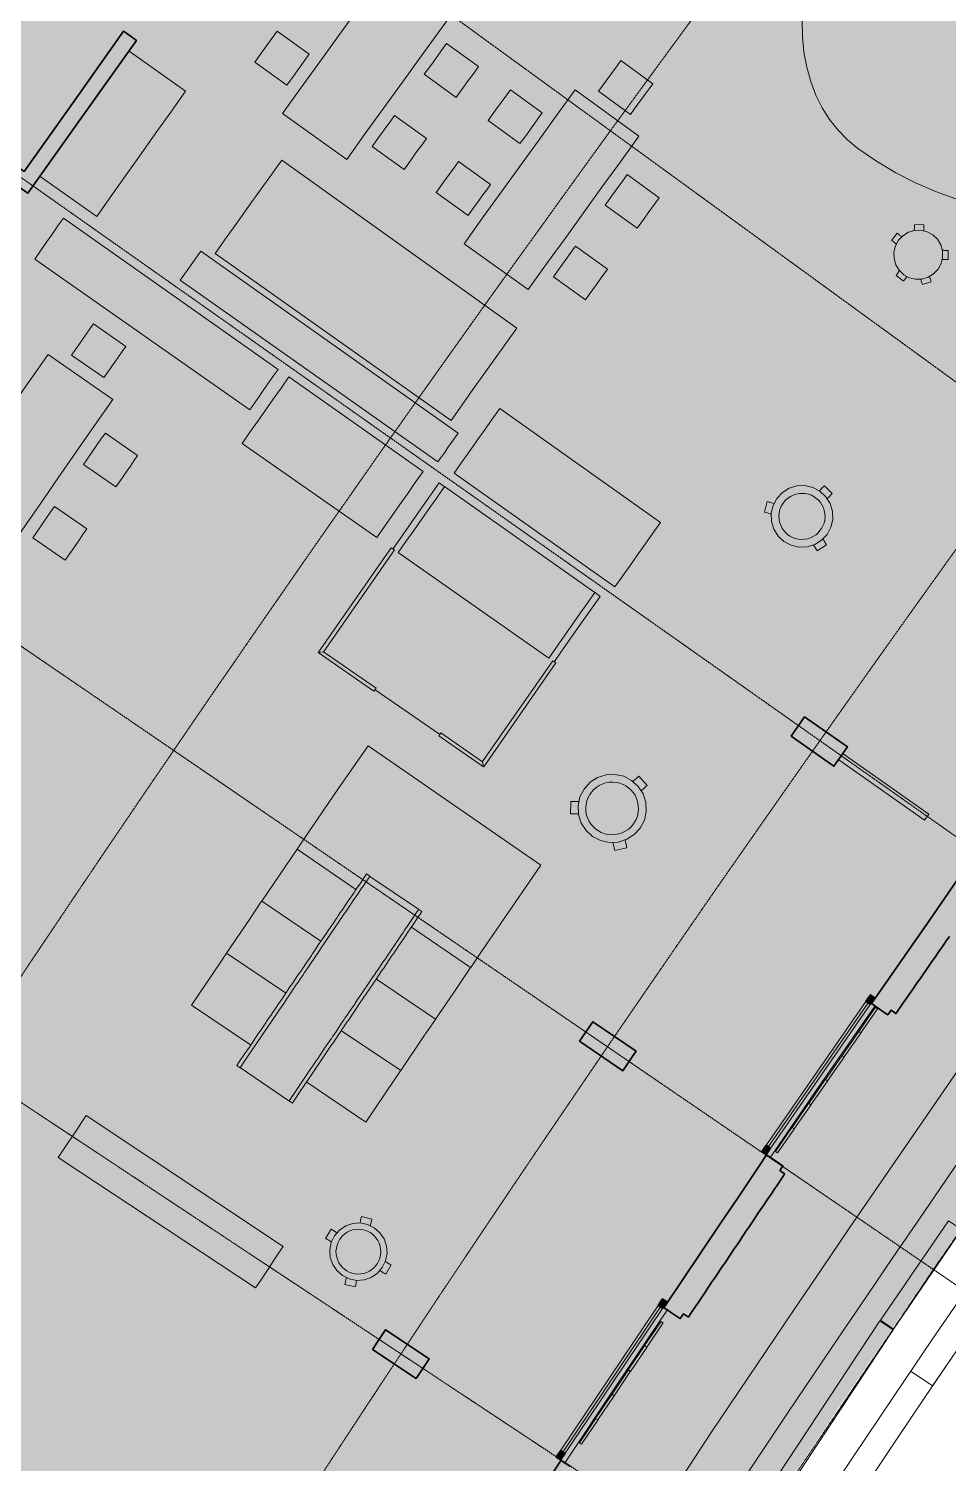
# Model space of a CAD drawing. Header units: millimetres. Extents: x -31757 to 121236, y -27283 to 63658.
# Drawn here: x 39063 to 46065, y 9074 to 19997 of the extents above; entities that cross this region are included whole.
import ezdxf

# ---------------------------------------------------------------- set-up
doc = ezdxf.new("R2010")
doc.units = ezdxf.units.MM
doc.linetypes.add('DASHDOT', pattern=[3.556, 2.54, -0.508, 0, -0.508])
doc.linetypes.add('PHANTOM', pattern=[6.35, 3.175, -0.635, 0.635, -0.635, 0.635, -0.635])
for name, color, linetype, lineweight in [('01_切断（構造・壁）', 7, 'Continuous', 35), ('03_切断（ガラス）', 5, 'Continuous', 13), ('06_部屋の色', 8, 'Continuous', 0), ('10_見えがかり', 7, 'Continuous', 13), ('11_見えがかり（家具）', 8, 'Continuous', 9), ('20_上部（屋根の外形・梁）', 8, 'PHANTOM', 9), ('40_通り芯', 1, 'DASHDOT', 9), ('50_寸法', 3, 'Continuous', 9), ('70_断面の位置', 6, 'DASHDOT', 9)]:
    doc.layers.add(name, color=color, linetype=linetype, lineweight=lineweight)

msp = doc.modelspace()

# ---------------------------------------------------------------- hatches: boundary and pattern name
at = {"layer": '01_切断（構造・壁）'}
for points in [[(44868, 14611), (44919, 14684), (44971, 14758), (45298, 14528), (45268, 14485), (45194, 14381)], [(46398, 13642), (46403, 13639), (46403, 13639), (46403, 13639), (46378, 13603), (46415, 13578), (46409, 13568), (46383, 13531), (46364, 13504), (46349, 13482), (46349, 13482), (46342, 13472), (46335, 13463), (46335, 13463), (46335, 13462), (46316, 13435), (46304, 13418), (46297, 13408), (46274, 13374), (46250, 13339), (46247, 13336), (46231, 13312), (46215, 13290), (46215, 13290), (46207, 13278), (46198, 13265), (46198, 13265), (46183, 13243), (46164, 13216), (46141, 13182), (46117, 13148), (46098, 13120), (46074, 13086), (46050, 13052), (46036, 13032), (46031, 13024), (46016, 13002), (46016, 13002), (46008, 12991), (45999, 12978), (45999, 12978), (45984, 12956), (45965, 12928), (45941, 12895), (45917, 12860), (45915, 12857), (45898, 12833), (45883, 12811), (45883, 12811), (45875, 12799), (45866, 12786), (45866, 12786), (45850, 12764), (45831, 12737), (45816, 12715), (45816, 12715), (45814, 12712), (45808, 12703), (45784, 12668), (45765, 12641), (45741, 12607), (45717, 12572), (45702, 12550), (45698, 12545), (45683, 12523), (45683, 12523), (45675, 12511), (45666, 12498), (45666, 12498), (45666, 12498), (45629, 12524), (45604, 12488), (45598, 12493), (45592, 12497), (45592, 12497), (45592, 12497), (45592, 12497), (45532, 12539), (45481, 12574), (45924, 13212), (46215, 13632), (46225, 13646), (46280, 13725), (46280, 13725), (46280, 13725), (46291, 13718), (46350, 13676), (46391, 13648)], [(45438, 12591), (45451, 12610), (45473, 12641), (45493, 12626), (45506, 12618), (45484, 12587), (45471, 12569), (45451, 12583)], [(43257, 12288), (43307, 12361), (43358, 12436), (43688, 12211), (43659, 12168), (43587, 12062)], [(44700, 11482), (44700, 11482), (44712, 11474), (44690, 11443), (44678, 11425), (44657, 11440), (44645, 11448), (44657, 11466), (44679, 11497)], [(44782, 11302), (44805, 11287), (44819, 11277), (44819, 11277), (44819, 11277), (44813, 11268), (44788, 11230), (44769, 11203), (44754, 11180), (44754, 11180), (44748, 11171), (44742, 11162), (44741, 11161), (44740, 11160), (44723, 11133), (44704, 11106), (44681, 11072), (44657, 11036), (44639, 11009), (44616, 10975), (44592, 10940), (44574, 10912), (44559, 10890), (44559, 10890), (44551, 10878), (44542, 10865), (44542, 10865), (44527, 10843), (44508, 10815), (44494, 10793), (44494, 10793), (44486, 10781), (44477, 10768), (44477, 10768), (44462, 10746), (44443, 10718), (44428, 10696), (44428, 10696), (44420, 10684), (44412, 10671), (44412, 10671), (44397, 10649), (44378, 10621), (44363, 10599), (44363, 10599), (44355, 10587), (44347, 10574), (44347, 10574), (44332, 10552), (44313, 10524), (44298, 10502), (44290, 10490), (44281, 10477), (44281, 10477), (44266, 10455), (44248, 10428), (44233, 10405), (44233, 10405), (44225, 10393), (44216, 10380), (44216, 10380), (44201, 10358), (44183, 10331), (44168, 10308), (44168, 10308), (44160, 10296), (44151, 10284), (44151, 10284), (44136, 10261), (44118, 10234), (44103, 10212), (44103, 10212), (44095, 10200), (44086, 10187), (44086, 10187), (44086, 10187), (44049, 10212), (44024, 10176), (44018, 10180), (44012, 10184), (43951, 10225), (43930, 10239), (43900, 10259), (43900, 10259), (43900, 10259), (44333, 10904), (44459, 11090), (44618, 11327), (44682, 11422), (44753, 11374), (44794, 11347), (44801, 11342), (44806, 11338), (44806, 11338), (44806, 11338)], [(43857, 10276), (43869, 10295), (43890, 10326), (43911, 10312), (43924, 10304), (43903, 10272), (43890, 10254), (43869, 10268)], [(41680, 9941), (41729, 10015), (41779, 10091), (42113, 9870), (42084, 9827), (42013, 9720)], [(43181, 8919), (43151, 8872), (43175, 8856), (43188, 8848), (43188, 8848), (43188, 8848), (43185, 8843), (43179, 8833), (43158, 8801), (43139, 8772), (43117, 8739), (43114, 8733), (43109, 8726), (43109, 8726), (43095, 8704), (43054, 8642), (43032, 8607), (43020, 8590), (43013, 8578), (42991, 8545), (42968, 8510), (42950, 8481), (42936, 8460), (42936, 8460), (42928, 8448), (42919, 8435), (42919, 8435), (42905, 8413), (42886, 8384), (42872, 8363), (42872, 8363), (42865, 8351), (42856, 8338), (42856, 8338), (42842, 8316), (42823, 8287), (42801, 8254), (42779, 8219), (42776, 8215), (42760, 8190), (42738, 8157), (42732, 8147), (42730, 8144), (42730, 8144), (42716, 8122), (42675, 8060), (42652, 8025), (42634, 7996), (42620, 7975), (42620, 7975), (42612, 7963), (42603, 7950), (42603, 7950), (42589, 7928), (42570, 7899), (42556, 7878), (42556, 7878), (42548, 7866), (42540, 7852), (42540, 7852), (42540, 7852), (42502, 7877), (42479, 7841), (42472, 7845), (42466, 7849), (42405, 7889), (42375, 7909), (42353, 7923), (42610, 8317), (42777, 8573), (43055, 9001), (43118, 9097), (43118, 9097), (43118, 9097), (43129, 9089), (43189, 9049), (43230, 9022), (43230, 9022), (43230, 9022), (43168, 8927)], [(43135, 9157), (43135, 9157), (43147, 9149), (43126, 9118), (43114, 9099), (43093, 9113), (43080, 9122), (43093, 9140), (43114, 9171)]]:
    msp.add_hatch(color=7, dxfattribs=at).paths.add_polyline_path(points)
at = {"layer": '06_部屋の色', "true_color": 0xd8ccb8}
msp.add_hatch(color=8, dxfattribs=at).paths.add_polyline_path([(46090, 13394), (46610, 14132), (47134, 14867), (47661, 15599), (48192, 16329), (48726, 17057), (49263, 17782), (49804, 18504), (50349, 19224), (50896, 19941), (51447, 20656), (52002, 21368), (52559, 22078), (53120, 22785), (53685, 23489), (54253, 24190), (54824, 24889), (55398, 25585), (55975, 26279), (56556, 26970), (57140, 27658), (57728, 28343), (58318, 29025), (58912, 29705), (59509, 30382), (60109, 31056), (60712, 31727), (61319, 32395), (61929, 33061), (62541, 33723), (63157, 34383), (63776, 35040), (64398, 35694), (65023, 36345), (65651, 36993), (66283, 37638), (66917, 38280), (67554, 38919), (68194, 39555), (68838, 40188), (69484, 40818), (70133, 41444), (70785, 42068), (71440, 42689), (72098, 43307), (72759, 43921), (73423, 44533), (74090, 45141), (75098, 44030), (74437, 43427), (73778, 42820), (73122, 42211), (72470, 41598), (71820, 40982), (71173, 40363), (70529, 39741), (69887, 39116), (69249, 38488), (68614, 37857), (67982, 37223), (67352, 36586), (66726, 35946), (66103, 35303), (65482, 34657), (64865, 34008), (64251, 33357), (63640, 32702), (63032, 32045), (62427, 31385), (61826, 30722), (61227, 30056), (60632, 29387), (60039, 28715), (59450, 28041), (58864, 27364), (58282, 26684), (57702, 26001), (57126, 25316), (56553, 24628), (55983, 23937), (55416, 23244), (54853, 22548), (54293, 21849), (53736, 21148), (53183, 20444), (52633, 19738), (52086, 19028), (51543, 18317), (51003, 17602), (50466, 16886), (49933, 16166), (49403, 15445), (48877, 14720), (48354, 13993), (47834, 13264), (47318, 12533), (46805, 11798), (46296, 11062), (45790, 10323), (45288, 9582), (44789, 8838), (44294, 8092), (43802, 7344), (43314, 6593), (42829, 5840), (42348, 5085), (41871, 4328), (41397, 3568), (40122, 4359), (40600, 5125), (41081, 5888), (41566, 6649), (42055, 7408), (42547, 8165), (43042, 8919), (43541, 9671), (44044, 10420), (44550, 11167), (45060, 11912), (45573, 12654)])
at = {"layer": '06_部屋の色', "true_color": 0xe9dfcf}
for points in [[(48772, 17111), (47940, 15984), (47912, 16005), (36860, 24040), (38643, 26456), (49576, 18260), (48744, 17132)], [(46309, 13705), (46280, 13726), (35112, 21598), (36860, 24040), (47912, 16005), (47096, 14865), (47124, 14845)], [(45510, 12554), (44711, 11403), (33400, 19131), (35112, 21598), (46280, 13726), (45481, 12574)], [(33400, 19131), (44682, 11423), (43900, 10260), (43929, 10240), (43147, 9078), (43118, 9097), (33224, 15646), (31724, 16639)], [(46309, 13705), (46280, 13726), (45083, 14570), (46727, 16866), (47912, 16005), (47096, 14865), (47124, 14845)], [(33224, 15646), (43118, 9097), (42353, 7923), (42382, 7904), (41617, 6730), (41588, 6748), (31599, 13152)], [(45510, 12554), (44711, 11403), (43472, 12249), (45083, 14570), (46280, 13726), (45481, 12574)], [(43929, 10240), (43147, 9078), (43118, 9097), (41896, 9906), (43472, 12249), (44682, 11423), (43900, 10260)], [(42382, 7904), (41617, 6730), (41588, 6748), (40354, 7539), (41896, 9906), (43118, 9097), (42353, 7923)]]:
    msp.add_hatch(color=8, dxfattribs=at).paths.add_polyline_path(points)
at = {"layer": '06_部屋の色', "true_color": 0xc5de9a}
msp.add_hatch(color=8, dxfattribs=at).paths.add_polyline_path([(37645, 22054), (37912, 22426), (38181, 22797), (38315, 22981), (38450, 23167), (38720, 23537), (38991, 23906), (39263, 24275), (39536, 24643), (39809, 25010), (40083, 25377), (45089, 21624), (48405, 19139), (48145, 18791), (47885, 18442), (47626, 18093), (47369, 17743), (47111, 17393), (46855, 17042), (46730, 16870), (46727, 16866), (46727, 16866), (46600, 16691), (46345, 16339), (46091, 15986), (45838, 15633), (45585, 15279), (45334, 14925), (45083, 14570), (45083, 14570), (39479, 18520), (36583, 20562), (36583, 20562), (36847, 20936), (37112, 21309), (37378, 21682)])
at = {"layer": '06_部屋の色', "true_color": 0xd5ebee}
msp.add_hatch(color=8, dxfattribs=at).paths.add_polyline_path([(36586, 20566), (36835, 20919), (36852, 20942), (37094, 21283), (37122, 21323), (37358, 21654), (37392, 21702), (37625, 22027), (37663, 22079), (37895, 22402), (37933, 22454), (38138, 22737), (40567, 20977), (40426, 20782), (40286, 20588), (40145, 20393), (40005, 20198), (39866, 20003), (39726, 19808), (39587, 19613), (39448, 19417), (39309, 19221), (39170, 19025), (39032, 18829), (36580, 20558), (36582, 20561)])
at = {"layer": '06_部屋の色', "true_color": 0xe6efc2}
msp.add_hatch(color=8, dxfattribs=at).paths.add_polyline_path([(33224, 15646), (33478, 16028), (33732, 16409), (33987, 16789), (34242, 17169), (34499, 17548), (34756, 17927), (34885, 18115), (35015, 18305), (35274, 18683), (35534, 19060), (35795, 19436), (36057, 19812), (36319, 20187), (36583, 20562), (39479, 18520), (45083, 14570), (44916, 14333), (44861, 14254), (44833, 14214), (44805, 14175), (44750, 14096), (44584, 13858), (44584, 13858), (44418, 13621), (44363, 13541), (44336, 13502), (44308, 13462), (44253, 13383), (44088, 13145), (44088, 13145), (43923, 12906), (43869, 12827), (43841, 12787), (43814, 12747), (43759, 12668), (43595, 12429), (43595, 12429), (43472, 12248), (43432, 12190), (43377, 12110), (43350, 12070), (43323, 12030), (43269, 11950), (43106, 11711), (43106, 11711), (42943, 11471), (42889, 11391), (42862, 11351), (42835, 11311), (42781, 11231), (42620, 10990), (42620, 10990), (42458, 10750), (42405, 10669), (42378, 10629), (42351, 10589), (42297, 10509), (42137, 10268), (41976, 10026), (41923, 9946), (41896, 9906), (41896, 9906), (41896, 9906), (41896, 9906), (41870, 9865), (41817, 9785), (41657, 9543), (41498, 9301), (41445, 9220), (41418, 9180), (41392, 9139), (41339, 9059), (41181, 8816), (41022, 8573), (40970, 8492), (40944, 8452), (40917, 8411), (40865, 8330), (40707, 8087), (40550, 7844), (40498, 7762), (40472, 7722), (40446, 7681), (40394, 7600), (40358, 7544), (40355, 7540), (40238, 7356), (40082, 7112), (40030, 7030), (40004, 6990), (39978, 6949), (39926, 6867), (39771, 6623), (39616, 6378), (39565, 6296), (39539, 6255), (39513, 6215), (39462, 6133), (39308, 5888), (39308, 5887), (39154, 5642), (39103, 5560), (39077, 5519), (39052, 5478), (39001, 5396), (38848, 5150), (30011, 10634), (30009, 10635), (30009, 10635), (30011, 10634), (30277, 11062), (30364, 11200), (30546, 11491), (30647, 11651), (30817, 11922), (30921, 12086), (31096, 12362), (31192, 12515), (31398, 12836), (31464, 12940), (31597, 13148), (31600, 13153), (31735, 13364), (31802, 13467), (32009, 13788), (32107, 13939), (32285, 14214), (32390, 14376), (32566, 14644), (32669, 14803), (32858, 15090), (32947, 15226), (33222, 15642), (33224, 15646)])

# ---------------------------------------------------------------- linework, layer by layer
at = {"layer": '01_切断（構造・壁）'}
for points in [[(36725, 20535), (37921, 19691), (39028, 18910), (39097, 19007), (39409, 19446), (39786, 19978), (39835, 19943), (39884, 19908), (39468, 19323), (39057, 18744), (39057, 18744), (39057, 18744), (38557, 19096), (37847, 19596), (37621, 19756), (36655, 20436)], [(44868, 14611), (44919, 14684), (44971, 14758), (45298, 14528), (45268, 14485), (45194, 14381), (44868, 14611)], [(46074, 13086), (46050, 13052), (46036, 13032), (46031, 13024), (46016, 13002), (46016, 13002), (46008, 12991), (45999, 12978), (45999, 12978), (45984, 12956), (45965, 12928), (45941, 12895), (45917, 12860), (45915, 12857), (45898, 12833), (45883, 12811), (45883, 12811), (45875, 12799), (45866, 12786), (45866, 12786), (45850, 12764), (45831, 12737), (45816, 12715), (45816, 12715), (45814, 12712), (45808, 12703), (45784, 12668), (45765, 12641), (45741, 12607), (45717, 12572), (45702, 12550), (45698, 12545), (45683, 12523), (45683, 12523), (45675, 12511), (45666, 12498), (45666, 12498), (45666, 12498), (45629, 12524), (45604, 12488), (45598, 12493), (45592, 12497), (45592, 12497), (45592, 12497), (45592, 12497), (45532, 12539), (45481, 12574), (45924, 13212), (46215, 13632)], [(45438, 12591), (45451, 12610), (45473, 12641), (45493, 12626), (45506, 12618), (45484, 12587), (45471, 12569), (45451, 12583), (45438, 12591)], [(43257, 12288), (43307, 12361), (43358, 12436), (43688, 12211), (43659, 12168), (43587, 12062), (43257, 12288)], [(44700, 11482), (44700, 11482), (44712, 11474), (44690, 11443), (44678, 11425), (44657, 11440), (44645, 11448), (44657, 11466), (44679, 11497), (44700, 11482)], [(44782, 11302), (44805, 11287), (44819, 11277), (44819, 11277), (44819, 11277), (44813, 11268), (44788, 11230), (44769, 11203), (44754, 11180), (44754, 11180), (44748, 11171), (44742, 11162), (44741, 11161), (44740, 11160), (44723, 11133), (44704, 11106), (44681, 11072), (44657, 11036), (44639, 11009), (44616, 10975), (44592, 10940), (44574, 10912), (44559, 10890), (44559, 10890), (44551, 10878), (44542, 10865), (44542, 10865), (44527, 10843), (44508, 10815), (44494, 10793), (44494, 10793), (44486, 10781), (44477, 10768), (44477, 10768), (44462, 10746), (44443, 10718), (44428, 10696), (44428, 10696), (44420, 10684), (44412, 10671), (44412, 10671), (44397, 10649), (44378, 10621), (44363, 10599), (44363, 10599), (44355, 10587), (44347, 10574), (44347, 10574), (44332, 10552), (44313, 10524), (44298, 10502), (44290, 10490), (44281, 10477), (44281, 10477), (44266, 10455), (44248, 10428), (44233, 10405), (44233, 10405), (44225, 10393), (44216, 10380), (44216, 10380), (44201, 10358), (44183, 10331), (44168, 10308), (44168, 10308), (44160, 10296), (44151, 10284), (44151, 10284), (44136, 10261), (44118, 10234), (44103, 10212), (44103, 10212), (44095, 10200), (44086, 10187), (44086, 10187), (44086, 10187), (44049, 10212), (44024, 10176), (44018, 10180), (44012, 10184), (43951, 10225), (43930, 10239), (43900, 10259), (43900, 10259), (43900, 10259), (44333, 10904), (44459, 11090), (44618, 11327), (44682, 11422), (44753, 11374), (44794, 11347), (44801, 11342), (44806, 11338), (44806, 11338), (44806, 11338), (44782, 11302)], [(43857, 10276), (43869, 10295), (43890, 10326), (43911, 10312), (43924, 10304), (43903, 10272), (43890, 10254), (43869, 10268), (43857, 10276)], [(41680, 9941), (41729, 10015), (41779, 10091), (42113, 9870), (42084, 9827), (42013, 9720), (41680, 9941)], [(43055, 9001), (43118, 9097), (43118, 9097), (43118, 9097), (43129, 9089), (43189, 9049)], [(43135, 9157), (43135, 9157), (43147, 9149), (43126, 9118), (43114, 9099), (43093, 9113), (43080, 9122), (43093, 9140), (43114, 9171), (43135, 9157)]]:
    msp.add_lwpolyline(points, dxfattribs=at)
at = {"layer": '03_切断（ガラス）'}
for points in [[(45455, 12580), (44695, 11485)], [(43874, 10265), (43131, 9160)]]:
    msp.add_lwpolyline(points, dxfattribs=at)
at = {"layer": '10_見えがかり'}
for points in [[(42604, 5694), (42848, 6411), (43072, 6772), (43266, 7072), (43461, 7372), (43657, 7671), (43853, 7969), (44050, 8268), (44247, 8566), (44445, 8863), (44643, 9160), (44842, 9457), (45041, 9754), (45241, 10050), (45442, 10345), (45643, 10641), (45845, 10936), (46047, 11230), (46250, 11524), (46453, 11818), (46657, 12111), (46862, 12404), (47067, 12697), (47256, 12967)], [(44680, 11498), (45437, 12590)], [(45470, 12567), (44713, 11476)], [(44712, 11404), (45060, 11912), (45505, 12555)], [(45384, 12363), (45511, 12546), (45527, 12535), (45400, 12352), (45384, 12363)], [(45257, 12180), (45383, 12362)], [(45399, 12350), (45273, 12169), (45257, 12180)], [(45130, 11997), (45256, 12179)], [(45272, 12167), (45146, 11986), (45130, 11997)], [(45003, 11814), (45128, 11996)], [(45145, 11984), (45019, 11803), (45003, 11814)], [(44876, 11631), (45001, 11813)], [(45018, 11801), (44892, 11620), (44876, 11631)], [(44749, 11448), (44874, 11630)], [(44891, 11618), (44765, 11437), (44749, 11448)], [(46139, 10302), (45938, 10008), (45738, 9713), (45539, 9418), (45340, 9123), (45142, 8827), (44944, 8530), (44747, 8234), (44550, 7937), (44354, 7640), (44159, 7342), (43964, 7044), (43770, 6745), (43576, 6446), (43413, 6208), (41863, 1664)], [(43115, 9173), (43856, 10275)], [(43889, 10252), (43148, 9151)], [(43148, 9079), (43541, 9671), (43924, 10241)], [(43753, 9970), (43878, 10155), (43894, 10143), (43770, 9959), (43753, 9970)], [(43629, 9785), (43752, 9968)], [(43769, 9957), (43646, 9774), (43629, 9785)], [(43505, 9600), (43628, 9783)], [(43644, 9772), (43521, 9589), (43505, 9600)], [(43380, 9415), (43503, 9598)], [(43520, 9587), (43397, 9404), (43380, 9415)], [(43256, 9230), (43379, 9413)], [(43396, 9402), (43273, 9219), (43256, 9230)]]:
    msp.add_lwpolyline(points, dxfattribs=at)
at = {"layer": '11_見えがかり（家具）'}
for points in [[(46136, 18697), (45976, 18754), (45820, 18821), (45667, 18899), (45519, 18987), (45376, 19085), (45297, 19150), (45226, 19224), (45161, 19305), (45105, 19395), (45057, 19491), (45018, 19594), (44988, 19703), (44966, 19817), (44954, 19936), (44952, 20058), (44958, 20184), (44974, 20312), (45000, 20441), (45034, 20571), (45077, 20701), (45087, 20726), (45159, 20673), (45164, 20669)], [(41139, 19548), (41281, 19745), (41423, 19942), (41565, 20138), (41707, 20335), (41850, 20531), (42335, 20178), (42193, 19983), (42051, 19787), (41909, 19590), (41767, 19394), (41626, 19198), (41485, 19001), (40997, 19350), (41139, 19548)], [(41114, 19685), (41086, 19645), (41058, 19606), (41029, 19567), (40786, 19742), (40842, 19821), (40928, 19939), (40956, 19979), (41199, 19803), (41171, 19764), (41143, 19724), (41114, 19685)], [(42403, 19591), (42375, 19552), (42346, 19513), (42318, 19474), (42075, 19650), (42132, 19728), (42217, 19845), (42245, 19885), (42488, 19708), (42460, 19669), (42432, 19630), (42403, 19591)], [(39829, 19827), (40258, 19520)], [(43730, 19460), (43702, 19422), (43673, 19383), (43645, 19344), (43403, 19521), (43459, 19598), (43544, 19715), (43573, 19754), (43815, 19577), (43787, 19538), (43758, 19499), (43730, 19460)], [(40258, 19520), (40145, 19362), (40032, 19203), (39919, 19044), (39806, 18885), (39693, 18726), (39581, 18567), (39150, 18871)], [(42519, 18556), (42660, 18751), (42801, 18946), (42942, 19141), (43083, 19336), (43225, 19531), (43710, 19178), (43569, 18984), (43428, 18790), (43287, 18595), (43147, 18400), (43007, 18206), (42867, 18011), (42379, 18360), (42519, 18556)], [(42889, 19239), (42861, 19200), (42833, 19161), (42804, 19122), (42561, 19298), (42618, 19376), (42703, 19493), (42731, 19532), (42974, 19356), (42946, 19317), (42917, 19278), (42889, 19239)], [(42007, 19043), (41979, 19003), (41951, 18964), (41923, 18925), (41679, 19100), (41735, 19179), (41820, 19296), (41849, 19336), (42092, 19160), (42064, 19121), (42035, 19082), (42007, 19043)], [(40568, 18404), (40653, 18523), (40737, 18642), (40821, 18760), (40906, 18879), (40990, 18997), (42780, 17718), (42697, 17601), (42613, 17484), (42530, 17367), (42446, 17249), (42363, 17132), (42280, 17015), (40484, 18286), (40568, 18404)], [(42494, 18692), (42466, 18653), (42438, 18614), (42410, 18575), (42166, 18750), (42223, 18828), (42307, 18946), (42335, 18985), (42579, 18810), (42551, 18771), (42522, 18731), (42494, 18692)], [(43780, 18594), (43752, 18555), (43724, 18516), (43696, 18477), (43453, 18653), (43509, 18731), (43593, 18847), (43621, 18886), (43864, 18710), (43836, 18671), (43808, 18633), (43780, 18594)], [(40963, 17403), (40926, 17351), (40890, 17300), (40854, 17249), (40818, 17197), (40782, 17146), (40746, 17095), (39109, 18243), (39182, 18347), (39255, 18451), (39291, 18503), (39328, 18554), (40963, 17403)], [(45686, 18386), (45720, 18421), (45762, 18447), (45809, 18461), (45857, 18462), (45905, 18451), (45947, 18427), (45982, 18394), (46008, 18352), (46021, 18305), (46022, 18256), (46010, 18209), (45987, 18166), (45953, 18130), (45911, 18105), (45864, 18091), (45816, 18090), (45768, 18101), (45726, 18124), (45691, 18158), (45665, 18200), (45652, 18247), (45651, 18295), (45663, 18343), (45686, 18386)], [(45805, 18462), (45806, 18470), (45807, 18476), (45807, 18482), (45808, 18487), (45809, 18493), (45809, 18499), (45810, 18505), (45878, 18503)], [(45878, 18503), (45878, 18503), (45878, 18503), (45878, 18502), (45878, 18502), (45878, 18502), (45878, 18502), (45879, 18502), (45879, 18502), (45879, 18502), (45879, 18502), (45879, 18502), (45879, 18496), (45878, 18490), (45878, 18484), (45878, 18478), (45878, 18472), (45878, 18466), (45877, 18459), (45877, 18459)], [(45669, 18359), (45665, 18362), (45661, 18365), (45656, 18369), (45652, 18372), (45647, 18375), (45643, 18378), (45639, 18382), (45634, 18385), (45675, 18440), (45675, 18440), (45675, 18439), (45676, 18439)], [(45676, 18439), (45676, 18439), (45676, 18439), (45676, 18439), (45676, 18439), (45676, 18439), (45676, 18439), (45676, 18439), (45686, 18432), (45691, 18428), (45696, 18424), (45700, 18421), (45705, 18417), (45710, 18414)], [(40375, 18304), (42334, 16918), (42308, 16881), (42282, 16845), (42256, 16808), (42231, 16771), (42205, 16735), (42179, 16698), (40218, 18082), (40270, 18156), (40348, 18267), (40375, 18304)], [(43387, 18050), (43359, 18011), (43331, 17972), (43304, 17933), (43060, 18108), (43116, 18186), (43200, 18303), (43228, 18342), (43471, 18167), (43443, 18128), (43415, 18089), (43387, 18050)], [(46022, 18310), (46024, 18310), (46031, 18310), (46037, 18309), (46044, 18309), (46056, 18308), (46063, 18308), (46063, 18308), (46063, 18308), (46063, 18308), (46063, 18307), (46063, 18307), (46064, 18307), (46064, 18307), (46064, 18307), (46064, 18307), (46064, 18307), (46063, 18239), (46057, 18239), (46051, 18239), (46045, 18239), (46039, 18239), (46033, 18239), (46021, 18239), (46020, 18239)], [(45676, 18128), (45679, 18133), (45692, 18154)], [(45750, 18109), (45750, 18109), (45746, 18104), (45731, 18085), (45727, 18080), (45723, 18075), (45723, 18075), (45723, 18075), (45723, 18075), (45723, 18075), (45723, 18075), (45723, 18075), (45723, 18076), (45723, 18076), (45723, 18076), (45722, 18076), (45722, 18076), (45722, 18076), (45669, 18118), (45672, 18123), (45676, 18128)], [(45923, 18110), (45923, 18109), (45925, 18103), (45926, 18098), (45928, 18092), (45930, 18086), (45932, 18080), (45933, 18075), (45935, 18069), (45870, 18049), (45870, 18049), (45870, 18049), (45870, 18049), (45870, 18049), (45870, 18049), (45869, 18049), (45869, 18049), (45869, 18049), (45869, 18049), (45869, 18049), (45869, 18049), (45867, 18056), (45865, 18062), (45862, 18068), (45858, 18080), (45856, 18086), (45855, 18089)], [(39719, 17459), (39692, 17419), (39664, 17379), (39636, 17340), (39390, 17511), (39446, 17591), (39529, 17711), (39557, 17750), (39803, 17578), (39775, 17539), (39747, 17499), (39719, 17459)], [(38518, 16518), (38656, 16718), (38795, 16918), (38933, 17118), (39072, 17318), (39211, 17517), (39703, 17174), (39565, 16975), (39426, 16776), (39288, 16577), (39150, 16377), (39012, 16177), (38875, 15978), (38380, 16317), (38518, 16518)], [(40748, 16924), (40808, 17008), (40867, 17092), (40926, 17177), (40985, 17261), (41044, 17345), (42066, 16625), (42007, 16542), (41949, 16458), (41890, 16374), (41831, 16290), (41772, 16207), (41714, 16123), (40689, 16839), (40748, 16924)], [(42360, 16694), (42418, 16776), (42476, 16858), (42534, 16940), (42592, 17023), (42650, 17105), (43873, 16236), (43816, 16155), (43758, 16073), (43700, 15992), (43642, 15910), (43585, 15829), (43527, 15747), (42302, 16612), (42360, 16694)], [(39810, 16627), (39782, 16588), (39755, 16548), (39727, 16508), (39481, 16679), (39536, 16759), (39619, 16878), (39647, 16918), (39893, 16747), (39865, 16707), (39838, 16667), (39810, 16627)], [(41838, 16038), (41888, 16110), (42038, 16325), (42189, 16539), (42228, 16511)], [(41936, 16092), (41995, 16176), (42053, 16259), (42112, 16343), (42171, 16426), (42230, 16510), (43374, 15704), (43316, 15621), (43258, 15538), (43199, 15455), (43141, 15372), (43083, 15289), (43024, 15205), (41877, 16008), (41936, 16092)], [(44854, 16498), (44913, 16516), (44974, 16518), (45034, 16504), (45088, 16475), (45133, 16433), (45165, 16381), (45183, 16322), (45185, 16261), (45171, 16201), (45143, 16147), (45101, 16102), (45048, 16070), (44990, 16052), (44928, 16050), (44868, 16064), (44814, 16092), (44769, 16134), (44737, 16187), (44719, 16245), (44717, 16307), (44731, 16367), (44760, 16421), (44802, 16466), (44854, 16498)], [(45085, 16479), (45090, 16484), (45095, 16489), (45100, 16495), (45111, 16505), (45114, 16508), (45116, 16511), (45122, 16516), (45181, 16457), (45176, 16452), (45173, 16449), (45171, 16447), (45165, 16441), (45160, 16436), (45155, 16431), (45149, 16425), (45144, 16420), (45144, 16420)], [(44715, 16302), (44708, 16304), (44701, 16306), (44694, 16308), (44687, 16310), (44672, 16314), (44665, 16316), (44686, 16396), (44693, 16394), (44700, 16393)], [(44700, 16393), (44708, 16391), (44715, 16389), (44722, 16387), (44730, 16385), (44737, 16383), (44737, 16383)], [(44802, 16376), (44814, 16393), (44828, 16409), (44845, 16423), (44864, 16436), (44885, 16446), (44907, 16454), (44931, 16458), (44955, 16459), (44979, 16457), (45002, 16452), (45024, 16444), (45043, 16433), (45060, 16421), (45076, 16407), (45091, 16390), (45103, 16371), (45114, 16350), (45121, 16328), (45126, 16304), (45127, 16280), (45124, 16256), (45119, 16233), (45111, 16211), (45101, 16192), (45088, 16175), (45074, 16159), (45058, 16144), (45039, 16132), (45017, 16121), (44995, 16114), (44971, 16109), (44947, 16108), (44923, 16111), (44900, 16116), (44879, 16124), (44859, 16134), (44842, 16147), (44826, 16161), (44812, 16177), (44799, 16196), (44789, 16218), (44781, 16240), (44777, 16264), (44776, 16288), (44778, 16312), (44783, 16335), (44791, 16356), (44802, 16376)], [(39424, 16070), (39397, 16030), (39369, 15990), (39342, 15951), (39095, 16121), (39150, 16201), (39232, 16320), (39260, 16360), (39507, 16190), (39479, 16150), (39452, 16110), (39424, 16070)], [(45111, 16110), (45111, 16110), (45115, 16104), (45127, 16085), (45131, 16078), (45135, 16072), (45139, 16066), (45068, 16021), (45064, 16027), (45060, 16033), (45052, 16046), (45048, 16053), (45040, 16065)], [(41270, 15249), (41824, 16045), (41849, 16028), (41310, 15255)], [(43376, 15703), (43415, 15675), (43266, 15462), (43116, 15249), (43067, 15178)], [(41309, 15253), (41708, 14977), (41692, 14954), (41268, 15247), (41309, 15253)], [(42519, 14418), (43053, 15185), (43078, 15168), (42528, 14378)], [(42191, 14625), (41701, 14964)], [(41196, 13881), (41421, 14209), (41647, 14537), (42964, 13629), (42740, 13304), (42517, 12978), (42429, 12849)], [(42201, 14636), (42518, 14416), (42526, 14376), (42185, 14612), (42201, 14636)], [(45264, 14476), (45916, 14016), (45911, 14008), (45906, 14001), (45900, 13993), (45895, 13986), (45889, 13978), (45884, 13970), (45232, 14430)], [(43395, 14295), (43460, 14316), (43528, 14319), (43594, 14305), (43654, 14274), (43705, 14228), (43741, 14171), (43762, 14106), (43765, 14038), (43751, 13972), (43720, 13911), (43674, 13861), (43617, 13825), (43552, 13804), (43484, 13801), (43418, 13815), (43357, 13846), (43307, 13892), (43270, 13949), (43250, 14014), (43246, 14082), (43261, 14148), (43292, 14208), (43338, 14259), (43395, 14295)], [(43335, 14165), (43349, 14185), (43365, 14203), (43384, 14219), (43406, 14234), (43430, 14246), (43456, 14254), (43483, 14259), (43511, 14261), (43538, 14258), (43564, 14252), (43589, 14243), (43611, 14231), (43631, 14217), (43649, 14201), (43665, 14182), (43680, 14160), (43692, 14136), (43700, 14110), (43705, 14083), (43706, 14055), (43704, 14028), (43698, 14002), (43689, 13977), (43677, 13955), (43663, 13935), (43647, 13917), (43628, 13901), (43606, 13886), (43582, 13874), (43556, 13866), (43529, 13861), (43501, 13859), (43474, 13862), (43447, 13868), (43423, 13877), (43401, 13889), (43381, 13903), (43363, 13919), (43346, 13938), (43332, 13960), (43320, 13984), (43311, 14010), (43306, 14037), (43305, 14065), (43308, 14092), (43314, 14118), (43323, 14143), (43335, 14165)], [(43665, 14267), (43666, 14267), (43672, 14273), (43678, 14278), (43684, 14284), (43691, 14289), (43697, 14295), (43703, 14301), (43709, 14306), (43773, 14236), (43766, 14230), (43760, 14225), (43754, 14219), (43748, 14213), (43741, 14208), (43735, 14202), (43729, 14197), (43728, 14196)], [(43248, 14018), (43239, 14018), (43223, 14018), (43214, 14018), (43206, 14018), (43197, 14018), (43189, 14019), (43191, 14113), (43199, 14113), (43208, 14113), (43224, 14113)], [(43224, 14113), (43233, 14112), (43241, 14112), (43250, 14112), (43251, 14112)], [(41108, 13751), (41196, 13881)], [(43605, 13819), (43605, 13818), (43607, 13810), (43610, 13793), (43612, 13785), (43614, 13777), (43616, 13769), (43617, 13761), (43525, 13741), (43523, 13749), (43521, 13757), (43518, 13774), (43516, 13782), (43514, 13790), (43512, 13800)], [(41287, 13050), (40838, 13355), (40972, 13552), (41107, 13750), (41554, 13444)], [(41418, 13240), (41423, 13248), (41436, 13267), (41455, 13294), (41491, 13348), (41510, 13376), (41528, 13403), (41541, 13421), (41547, 13430), (41578, 13477), (41579, 13477), (41622, 13541), (41635, 13561), (41660, 13544), (41647, 13524), (41604, 13461), (41603, 13460), (41571, 13413), (41566, 13404), (41553, 13386), (41535, 13359), (41516, 13332), (41480, 13277), (41461, 13250), (41459, 13247), (41443, 13223), (41441, 13221), (41424, 13196), (41360, 13101), (41351, 13087), (41349, 13084), (41314, 13033), (41296, 13006), (41277, 12979), (41259, 12951), (41257, 12948), (41241, 12924), (41208, 12876), (41204, 12870), (41188, 12847), (41170, 12820), (41164, 12811), (41152, 12793), (41135, 12768), (41133, 12766), (41119, 12744), (41115, 12738), (41096, 12711), (41093, 12707), (41078, 12684), (41060, 12657), (41023, 12603), (41005, 12576), (40968, 12521), (40960, 12510), (40723, 12160), (40687, 12106), (40673, 12086), (40649, 12103), (40662, 12123), (40710, 12194), (40749, 12251), (40814, 12348), (40833, 12375), (40841, 12388), (40851, 12402), (40869, 12429), (40875, 12437), (40888, 12457), (40906, 12484), (40925, 12511), (40928, 12515), (40943, 12538), (40961, 12565), (40984, 12599), (40998, 12619), (41016, 12647), (41035, 12674), (41053, 12701), (41072, 12728), (41090, 12755), (41108, 12782), (41127, 12810), (41142, 12832), (41145, 12837), (41158, 12855), (41179, 12887), (41183, 12893), (41216, 12941), (41222, 12950), (41234, 12968), (41253, 12995), (41271, 13023), (41289, 13050), (41308, 13077), (41324, 13101), (41326, 13104), (41336, 13118), (41344, 13131), (41363, 13158), (41381, 13185), (41400, 13213), (41411, 13229), (41418, 13240)], [(41662, 13543), (42031, 13293)], [(41020, 12656), (40570, 12959), (40749, 13223), (40837, 13353)], [(41853, 13026), (41871, 13052), (41907, 13106), (41911, 13111), (41926, 13134), (41944, 13161), (41976, 13208), (42006, 13252), (42019, 13272), (42033, 13291), (42057, 13275), (42044, 13255), (42030, 13235), (42001, 13191), (41969, 13144), (41951, 13117), (41938, 13098), (41932, 13090), (41914, 13063), (41899, 13041), (41895, 13035), (41877, 13008), (41840, 12954), (41832, 12942), (41822, 12927), (41767, 12845), (41753, 12826), (41748, 12818), (41730, 12791), (41728, 12788), (41712, 12764), (41693, 12737), (41678, 12714), (41675, 12710), (41672, 12705), (41656, 12682), (41638, 12655), (41605, 12607), (41601, 12601), (41593, 12589), (41495, 12444), (41492, 12440), (41397, 12299), (41384, 12279), (41365, 12252), (41359, 12244), (41273, 12116), (41257, 12092), (41255, 12089), (41255, 12089), (41237, 12062), (41171, 11965), (41124, 11896), (41084, 11837), (41071, 11817), (41046, 11834), (41099, 11912), (41146, 11982), (41212, 12079), (41226, 12100), (41253, 12139), (41267, 12160), (41285, 12187), (41304, 12215), (41322, 12242), (41336, 12262), (41359, 12296), (41368, 12309), (41377, 12323), (41396, 12350), (41414, 12378), (41432, 12405), (41451, 12432), (41465, 12453), (41469, 12459), (41471, 12463), (41487, 12486), (41506, 12513), (41543, 12568), (41568, 12605), (41580, 12624), (41613, 12672), (41650, 12726), (41668, 12754), (41687, 12781), (41703, 12804), (41705, 12808), (41724, 12835), (41729, 12842), (41742, 12862), (41760, 12889), (41779, 12916), (41797, 12944), (41812, 12965), (41853, 13026)], [(41979, 13155), (42428, 12848), (42295, 12652), (42162, 12456)], [(40753, 12261), (40303, 12563), (40526, 12893), (40569, 12958)], [(42162, 12456), (41712, 12761)], [(42161, 12454), (42073, 12325), (41896, 12064)], [(41896, 12064), (41446, 12368)], [(41044, 11835), (40675, 12085)], [(41895, 12062), (41852, 11999), (41631, 11671)], [(41631, 11671), (41180, 11975)], [(41000, 10726), (40965, 10673), (40931, 10620), (40896, 10568), (40861, 10515), (40826, 10462), (40791, 10410), (39289, 11402), (39360, 11508), (39430, 11614), (39465, 11668), (39500, 11721), (41000, 10726)], [(41586, 10905), (41589, 10919), (41591, 10926), (41593, 10933), (41596, 10947)], [(41596, 10947), (41598, 10954), (41677, 10934), (41675, 10927), (41673, 10920), (41672, 10914), (41670, 10907), (41668, 10900), (41667, 10893), (41665, 10886), (41665, 10884)], [(41367, 10761), (41367, 10761), (41361, 10765), (41355, 10768), (41349, 10772), (41343, 10776), (41336, 10779), (41330, 10783), (41324, 10787), (41366, 10857), (41372, 10853), (41378, 10849)], [(41477, 10881), (41531, 10900), (41588, 10904), (41644, 10893), (41695, 10867), (41738, 10830), (41770, 10782), (41788, 10728), (41792, 10671), (41781, 10615), (41756, 10564), (41718, 10521), (41671, 10489), (41617, 10471), (41560, 10467), (41504, 10478), (41453, 10503), (41410, 10541), (41378, 10588), (41359, 10642), (41356, 10699), (41367, 10755), (41392, 10806), (41429, 10849), (41477, 10881)], [(41378, 10849), (41384, 10846), (41390, 10842), (41397, 10838), (41403, 10835), (41409, 10831), (41410, 10830)], [(41429, 10775), (41440, 10791), (41454, 10807), (41470, 10821), (41489, 10833), (41509, 10843), (41531, 10851), (41555, 10855), (41578, 10856), (41601, 10854), (41623, 10849), (41644, 10841), (41663, 10831), (41680, 10819), (41695, 10805), (41709, 10789), (41722, 10770), (41732, 10750), (41739, 10728), (41743, 10705), (41744, 10681), (41742, 10658), (41737, 10636), (41729, 10615), (41719, 10596), (41707, 10579), (41694, 10564), (41677, 10550), (41659, 10538), (41638, 10527), (41616, 10520), (41593, 10516), (41570, 10515), (41547, 10517), (41524, 10522), (41503, 10530), (41485, 10540), (41468, 10552), (41452, 10566), (41438, 10582), (41426, 10600), (41416, 10621), (41409, 10643), (41404, 10666), (41403, 10689), (41406, 10713), (41411, 10735), (41419, 10756), (41429, 10775)], [(45548, 10163), (46066, 10921), (46165, 10853), (45647, 10095), (45548, 10163)], [(46513, 10844), (46676, 10732), (46554, 10554), (46432, 10376), (46310, 10198), (46189, 10020), (46067, 9842), (45946, 9663), (45783, 9774)], [(41787, 10606), (41793, 10602), (41799, 10599), (41805, 10595), (41811, 10591), (41817, 10588), (41824, 10584), (41782, 10514), (41776, 10518), (41770, 10521), (41763, 10525), (41757, 10529), (41751, 10532), (41745, 10536), (41739, 10540), (41738, 10540)], [(41780, 10610), (41787, 10606)], [(41562, 10465), (41560, 10459), (41558, 10452), (41557, 10445), (41555, 10438), (41553, 10431), (41552, 10424), (41550, 10417), (41471, 10436), (41473, 10443), (41474, 10450), (41476, 10457), (41479, 10471), (41481, 10478), (41483, 10485), (41483, 10486)], [(45545, 10159), (45645, 10091), (42989, 6070), (42888, 6135), (45545, 10159)]]:
    msp.add_lwpolyline(points, dxfattribs=at)
at = {"layer": '20_上部（屋根の外形・梁）'}
msp.add_lwpolyline([(47539, 12838), (45954, 10554), (45954, 10554), (44402, 8247), (44402, 8246), (42885, 5917), (42885, 5917), (41401, 3566), (41401, 3565), (40434, 2048)], dxfattribs=at)
at = {"layer": '40_通り芯'}
for points in [[(50610, 14045), (34919, 25453)], [(49011, 11810), (33155, 22988)], [(47433, 9538), (31415, 20481)], [(45900, 7258), (29723, 17966)], [(41145, 8761), (41405, 9159), (41665, 9555), (41927, 9951), (42189, 10347), (42453, 10742), (42718, 11136), (42983, 11529), (43250, 11922), (43517, 12314), (43786, 12706), (44055, 13097), (44325, 13487), (44597, 13876), (44869, 14265), (45142, 14653), (45416, 15041), (45691, 15428), (45967, 15814), (46244, 16199)]]:
    msp.add_lwpolyline(points, dxfattribs=at)
at = {"layer": '50_寸法'}
for points in [[(44053, 8995), (44261, 9308), (44471, 9621), (44680, 9933), (44891, 10244), (45102, 10556), (45314, 10867), (45526, 11177), (45739, 11487), (45952, 11797), (46166, 12106)], [(41819, 3301), (42017, 3618), (42215, 3935), (42413, 4252), (42613, 4568), (42812, 4884), (43013, 5199), (43214, 5514), (43416, 5829), (43618, 6143), (43821, 6457), (44025, 6770), (44229, 7083), (44434, 7395), (44639, 7708), (44845, 8019), (45052, 8331), (45259, 8642), (45467, 8952), (45676, 9262), (45885, 9572), (46094, 9881)]]:
    msp.add_lwpolyline(points, dxfattribs=at)
at = {"layer": '70_断面の位置'}
msp.add_lwpolyline([(38912, 12641), (39082, 12897), (39254, 13153), (39425, 13408), (39597, 13663), (39770, 13918), (39942, 14172), (40116, 14426), (40289, 14680), (40463, 14934), (40638, 15187), (40812, 15440), (40988, 15693), (41163, 15946), (41339, 16198), (41516, 16450), (41692, 16702), (41869, 16953), (42047, 17205), (42225, 17456), (42403, 17706), (42582, 17957), (42761, 18207), (42941, 18456), (43121, 18706), (43301, 18955), (43481, 19204), (43663, 19453), (43844, 19701), (44026, 19949), (44208, 20197)], dxfattribs=at)

doc.saveas('drawing.dxf')
